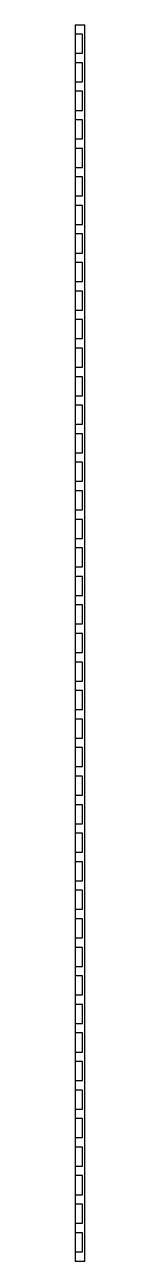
# Model space of a CAD drawing. Extents: x 0 to 0.5, y -65 to 0.
import ezdxf

# ---------------------------------------------------------------- set-up
doc = ezdxf.new("R2010")
doc.units = 0
doc.header["$MEASUREMENT"] = 0
doc.layers.get('0').update_dxf_attribs({"linetype": 'CONTINUOUS'})

msp = doc.modelspace()

# ---------------------------------------------------------------- linework, layer by layer
for p, q in [((0, 0), (0.5, 0)), ((0, 0), (0, -65)), ((0.5, -65), (0.5, 0)), ((0.375, -0.5), (0, -0.5)), ((0.375, -1.5), (0.375, -0.5)), ((0, -1.5), (0.375, -1.5)), ((0.375, -2), (0, -2)), ((0.375, -3), (0.375, -2)), ((0, -3), (0.375, -3)), ((0.375, -3.5), (0, -3.5)), ((0.375, -4.5), (0.375, -3.5)), ((0, -4.5), (0.375, -4.5)), ((0.375, -5), (0, -5)), ((0.375, -6), (0.375, -5)), ((0, -6), (0.375, -6)), ((0.375, -6.5), (0, -6.5)), ((0.375, -7.5), (0.375, -6.5)), ((0, -7.5), (0.375, -7.5)), ((0.375, -8), (0, -8)), ((0.375, -9), (0.375, -8)), ((0, -9), (0.375, -9)), ((0.375, -9.5), (0, -9.5)), ((0.375, -10.5), (0.375, -9.5)), ((0, -10.5), (0.375, -10.5)), ((0.375, -11), (0, -11)), ((0.375, -12), (0.375, -11)), ((0, -12), (0.375, -12)), ((0.375, -12.5), (0, -12.5)), ((0.375, -13.5), (0.375, -12.5)), ((0, -13.5), (0.375, -13.5)), ((0.375, -14), (0, -14)), ((0.375, -15), (0.375, -14)), ((0, -15), (0.375, -15)), ((0.375, -15.5), (0, -15.5)), ((0.375, -16.5), (0.375, -15.5)), ((0, -16.5), (0.375, -16.5)), ((0.375, -17), (0, -17)), ((0.375, -18), (0.375, -17)), ((0, -18), (0.375, -18)), ((0.375, -18.5), (0, -18.5)), ((0.375, -19.5), (0.375, -18.5)), ((0, -19.5), (0.375, -19.5)), ((0.375, -20), (0, -20)), ((0.375, -21), (0.375, -20)), ((0, -21), (0.375, -21)), ((0.375, -21.5), (0, -21.5)), ((0.375, -22.5), (0.375, -21.5)), ((0, -22.5), (0.375, -22.5)), ((0.375, -23), (0, -23)), ((0.375, -24), (0.375, -23)), ((0, -24), (0.375, -24)), ((0.375, -24.5), (0, -24.5)), ((0.375, -25.5), (0.375, -24.5)), ((0, -25.5), (0.375, -25.5)), ((0.375, -26), (0, -26)), ((0.375, -27), (0.375, -26)), ((0, -27), (0.375, -27)), ((0.375, -27.5), (0, -27.5)), ((0.375, -28.5), (0.375, -27.5)), ((0, -28.5), (0.375, -28.5)), ((0.375, -29), (0, -29)), ((0.375, -30), (0.375, -29)), ((0, -30), (0.375, -30)), ((0.375, -30.5), (0, -30.5)), ((0.375, -31.5), (0.375, -30.5)), ((0, -31.5), (0.375, -31.5)), ((0.375, -32), (0, -32)), ((0.375, -33), (0.375, -32)), ((0, -33), (0.375, -33)), ((0.375, -33.5), (0, -33.5)), ((0.375, -34.5), (0.375, -33.5)), ((0, -34.5), (0.375, -34.5)), ((0.375, -35), (0, -35)), ((0.375, -36), (0.375, -35)), ((0, -36), (0.375, -36)), ((0.375, -36.5), (0, -36.5)), ((0.375, -37.5), (0.375, -36.5)), ((0, -37.5), (0.375, -37.5)), ((0.375, -38), (0, -38)), ((0.375, -39), (0.375, -38)), ((0, -39), (0.375, -39)), ((0.375, -39.5), (0, -39.5)), ((0.375, -40.5), (0.375, -39.5)), ((0, -40.5), (0.375, -40.5)), ((0.375, -41), (0, -41)), ((0.375, -42), (0.375, -41)), ((0, -42), (0.375, -42)), ((0.375, -42.5), (0, -42.5)), ((0.375, -43.5), (0.375, -42.5)), ((0, -43.5), (0.375, -43.5)), ((0.375, -44), (0, -44)), ((0.375, -45), (0.375, -44)), ((0, -45), (0.375, -45)), ((0.375, -45.5), (0, -45.5)), ((0.375, -46.5), (0.375, -45.5)), ((0, -46.5), (0.375, -46.5)), ((0.375, -47), (0, -47)), ((0.375, -48), (0.375, -47)), ((0, -48), (0.375, -48)), ((0.375, -48.5), (0, -48.5)), ((0.375, -49.5), (0.375, -48.5)), ((0, -49.5), (0.375, -49.5)), ((0.375, -50), (0, -50)), ((0.375, -51), (0.375, -50)), ((0, -51), (0.375, -51)), ((0.375, -51.5), (0, -51.5)), ((0.375, -52.5), (0.375, -51.5)), ((0, -52.5), (0.375, -52.5)), ((0.375, -53), (0, -53)), ((0.375, -54), (0.375, -53)), ((0, -54), (0.375, -54)), ((0.375, -54.5), (0, -54.5)), ((0.375, -55.5), (0.375, -54.5)), ((0, -55.5), (0.375, -55.5)), ((0.375, -56), (0, -56)), ((0.375, -57), (0.375, -56)), ((0, -57), (0.375, -57)), ((0.375, -57.5), (0, -57.5)), ((0.375, -58.5), (0.375, -57.5)), ((0, -58.5), (0.375, -58.5)), ((0.375, -59), (0, -59)), ((0.375, -60), (0.375, -59)), ((0, -60), (0.375, -60)), ((0.375, -60.5), (0, -60.5)), ((0.375, -61.5), (0.375, -60.5)), ((0, -61.5), (0.375, -61.5)), ((0.375, -62), (0, -62)), ((0.375, -63), (0.375, -62)), ((0, -63), (0.375, -63)), ((0.375, -63.5), (0, -63.5)), ((0.375, -64.5), (0.375, -63.5)), ((0, -64.5), (0.375, -64.5)), ((0, -65), (0.5, -65))]:
    msp.add_line(p, q)

doc.saveas('drawing.dxf')
